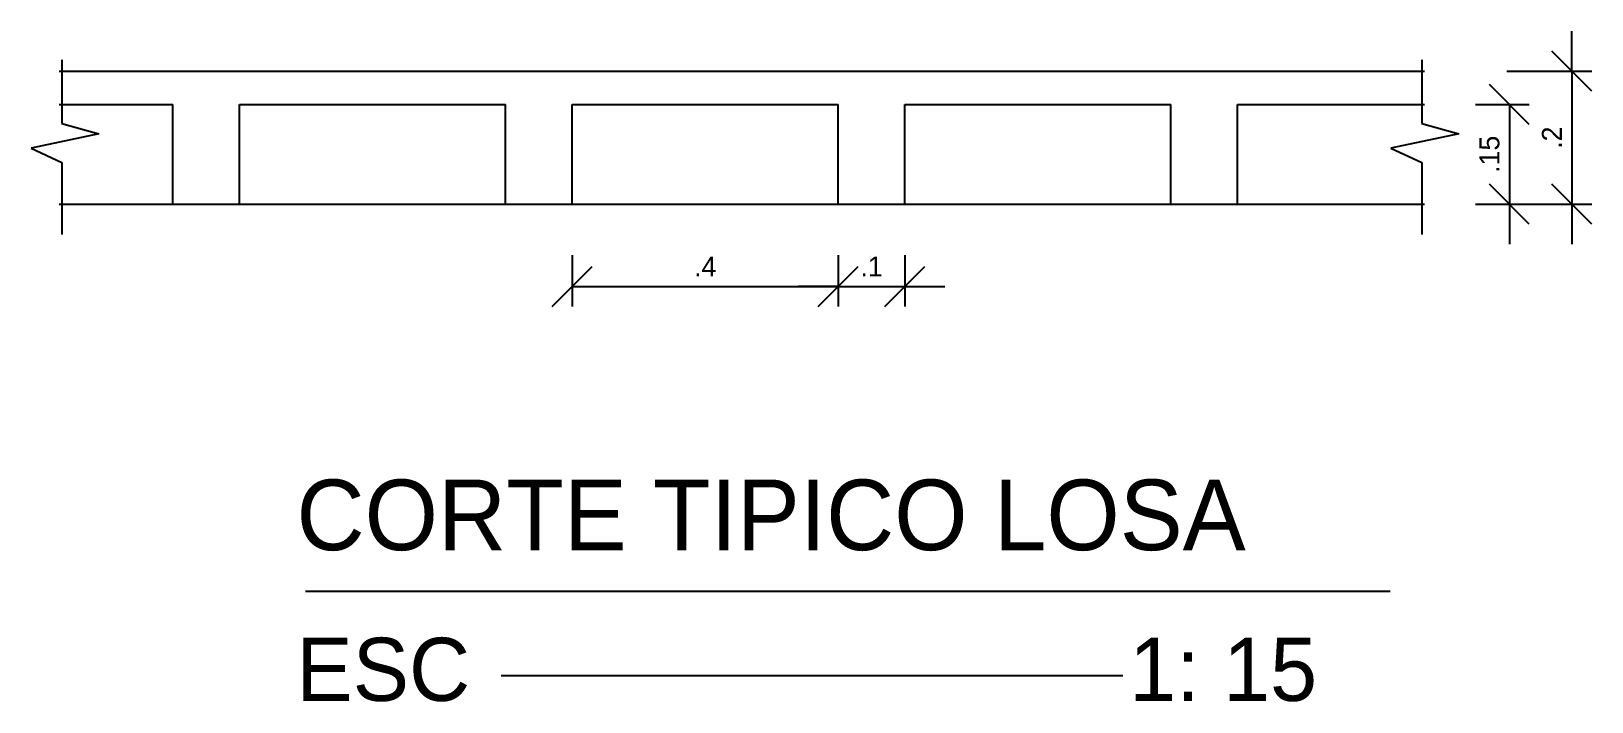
# Model space of a CAD drawing. Extents: x 0.21 to 2.56, y 0.13 to 1.13.
import ezdxf
from ezdxf.enums import TextEntityAlignment as Align

# ---------------------------------------------------------------- set-up
doc = ezdxf.new("R2010")
doc.units = 0
doc.layers.get('0').update_dxf_attribs({"linetype": 'CONTINUOUS'})
for name, color, linetype in [('CORTAR', 5, 'CONTINUOUS'), ('COTAS', 4, 'CONTINUOUS'), ('LEYENDAS', 6, 'CONTINUOUS'), ('LOSA', 2, 'CONTINUOUS')]:
    doc.layers.add(name, color=color, linetype=linetype)

msp = doc.modelspace()

# ---------------------------------------------------------------- linework, layer by layer
at = {"color": 0, "linetype": 'BYBLOCK'}
for p in [(2.3045, 1.074), (2.3045, 1.024), (1.0275, 0.874), (1.4275, 0.874), (1.4275, 0.874), (1.5275, 0.874), (2.3045, 0.874)]:
    msp.add_point(p, dxfattribs=at)
at = {"layer": 'CORTAR', "color": 0}
for p, q in [((0.2608, 1.0908), (0.2608, 0.9952)), ((2.3045, 1.0908), (2.3045, 0.9952)), ((0.2608, 0.9952), (0.3164, 0.9797)), ((2.3045, 0.9952), (2.3601, 0.9797)), ((0.3164, 0.9797), (0.2145, 0.9581)), ((2.3601, 0.9797), (2.2582, 0.9581)), ((0.2145, 0.9581), (0.2608, 0.9365)), ((2.2582, 0.9581), (2.3045, 0.9365)), ((0.2608, 0.9365), (0.2608, 0.8286)), ((2.3045, 0.9365), (2.3045, 0.8286))]:
    msp.add_line(p, q, dxfattribs=at)
at = {"layer": 'COTAS', "color": 0, "linetype": 'BYBLOCK'}
for p, q in [((2.53, 1.074), (2.53, 1.134)), ((2.56, 1.044), (2.5, 1.104)), ((2.4322, 1.074), (2.56, 1.074)), ((2.4661, 0.994), (2.4061, 1.054)), ((2.3853, 1.024), (2.4661, 1.024)), ((2.4661, 0.844), (2.4061, 0.904)), ((2.56, 0.844), (2.5, 0.904)), ((2.3853, 0.874), (2.4661, 0.874)), ((2.4361, 0.874), (2.56, 0.874)), ((2.4361, 0.874), (2.4361, 0.814)), ((2.53, 0.874), (2.53, 0.814)), ((0.9975, 0.7203), (1.0575, 0.7803)), ((1.0275, 0.7971), (1.0275, 0.7203)), ((1.3975, 0.7203), (1.4575, 0.7803)), ((1.3975, 0.7203), (1.4575, 0.7803)), ((1.4275, 0.7971), (1.4275, 0.7203)), ((1.4275, 0.7971), (1.4275, 0.7203)), ((1.4975, 0.7203), (1.5575, 0.7803)), ((1.5275, 0.7971), (1.5275, 0.7203)), ((1.0275, 0.7503), (1.4275, 0.7503)), ((1.4275, 0.7503), (1.3675, 0.7503)), ((1.5275, 0.7503), (1.5875, 0.7503))]:
    msp.add_line(p, q, dxfattribs=at)
at = {"layer": 'COTAS', "color": 0}
for p, q in [((2.53, 1.074), (2.53, 0.874)), ((2.4361, 1.024), (2.4361, 0.874)), ((1.4275, 0.7503), (1.5275, 0.7503)), ((0.9211, 0.1654), (1.8551, 0.1654))]:
    msp.add_line(p, q, dxfattribs=at)
at = {"layer": 'COTAS', "color": 0, "linetype": 'BYBLOCK'}
for p in [(2.53, 1.074), (2.4361, 1.024), (2.4361, 0.874), (1.4275, 0.7503), (1.5275, 0.7503)]:
    msp.add_point(p, dxfattribs=at)
at = {"layer": 'LEYENDAS', "color": 0}
msp.add_line((0.6269, 0.2923), (2.257, 0.2923), dxfattribs=at)
at = {"layer": 'LOSA', "color": 0}
for p, q in [((0.2564, 1.074), (2.3088, 1.074)), ((0.2564, 1.024), (0.4275, 1.024)), ((0.4275, 0.874), (0.4275, 1.024)), ((0.5275, 0.874), (0.5275, 1.024)), ((0.5275, 1.024), (0.9275, 1.024)), ((0.9275, 0.874), (0.9275, 1.024)), ((1.0275, 1.024), (1.4275, 1.024)), ((1.0275, 0.874), (1.0275, 1.024)), ((1.4275, 0.874), (1.4275, 1.024)), ((1.5275, 1.024), (1.9275, 1.024)), ((1.5275, 0.874), (1.5275, 1.024)), ((1.9275, 0.874), (1.9275, 1.024)), ((2.0275, 0.874), (2.0275, 1.024)), ((2.0275, 1.024), (2.3088, 1.024)), ((0.2564, 0.874), (2.3088, 0.874))]:
    msp.add_line(p, q, dxfattribs=at)

# ---------------------------------------------------------------- texts
at = {"layer": 'COTAS', "color": 0, "linetype": 'BYBLOCK'}
for s, p in [('.2', (2.5, 0.974)), ('.15', (2.4061, 0.949))]:
    msp.add_text(s, height=0.03, rotation=90, dxfattribs=at).set_placement(p, align=Align.MIDDLE_CENTER)
for s, p in [('.4', (1.2275, 0.7803)), ('.1', (1.4775, 0.7803))]:
    msp.add_text(s, height=0.03, dxfattribs=at).set_placement(p, align=Align.MIDDLE_CENTER)
at = {"layer": 'COTAS', "color": 0}
for s, p in [('ESC', (0.613, 0.1273)), ('1: 15', (1.8647, 0.1273))]:
    msp.add_text(s, height=0.09497, dxfattribs=at).set_placement(p)
at = {"layer": 'LEYENDAS', "color": 0}
msp.add_text('CORTE TIPICO LOSA', height=0.106074, dxfattribs=at).set_placement((0.6132, 0.3539))

doc.saveas('drawing.dxf')
